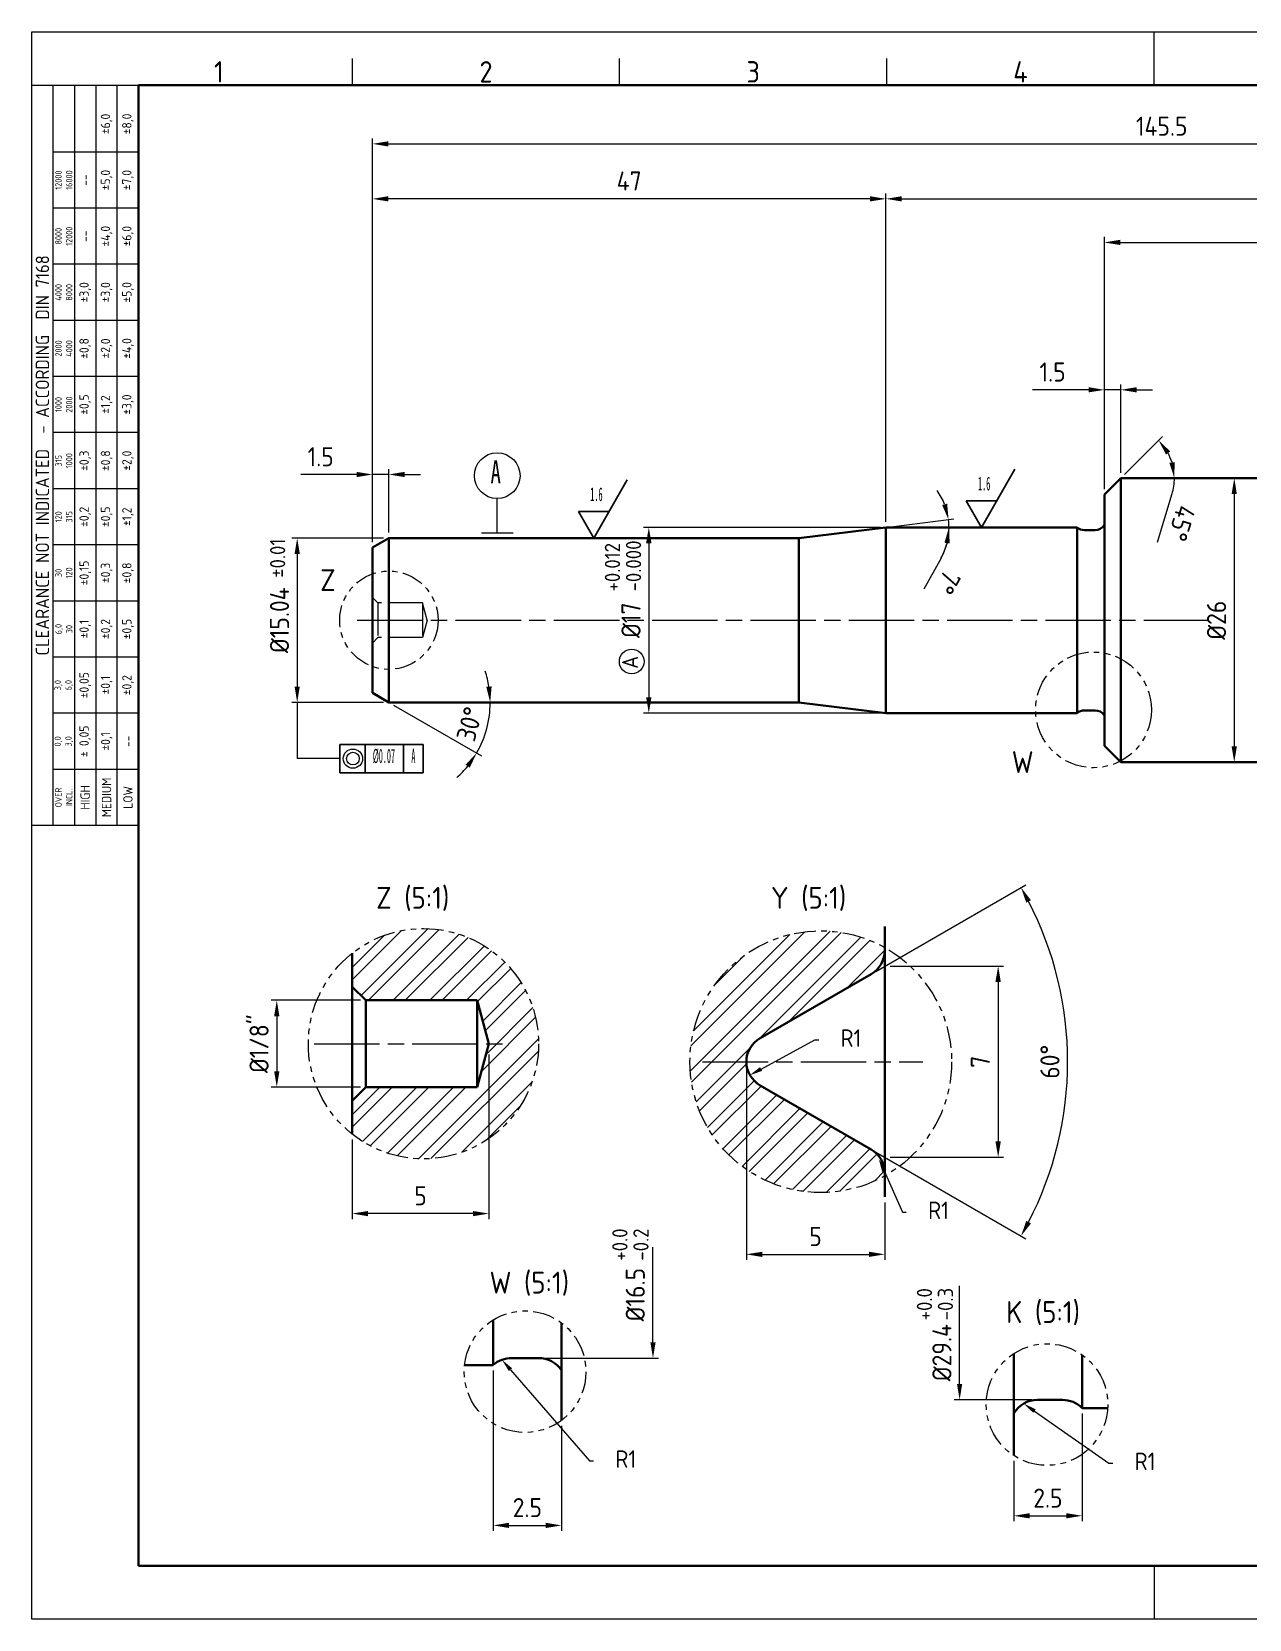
# Model space of a CAD drawing. Extents: x 0 to 205, y 0 to 145.
# Drawn here: x 0 to 111.5, y 0 to 145.3 of the extents above; entities that cross this region are included whole.
import ezdxf
from ezdxf import colors
from ezdxf.entities.mleader import LeaderData, LeaderLine
from ezdxf.enums import TextEntityAlignment as Align
from ezdxf.math import Vec2, Vec3

# ---------------------------------------------------------------- set-up
doc = ezdxf.new("R2010")
doc.units = 0
doc.header["$LTSCALE"] = 0.5
for name, pattern in [('ACISOTGB', [9, 4, -1, 1, -1, 1, -1]), ('AM_ISO02W050', [7.5, 6, -1.5]), ('AM_ISO08W050', [18, 12, -1.5, 3, -1.5])]:
    doc.linetypes.add(name, pattern=pattern)
doc.layers.get('0').update_dxf_attribs({"linetype": 'CONTINUOUS'})
doc.layers.get('Defpoints').update_dxf_attribs({"linetype": 'CONTINUOUS'})
for name, color, linetype, lineweight in [('AM_0', 7, 'CONTINUOUS', 50), ('AM_3', 6, 'AM_ISO02W050', 25), ('AM_5', 3, 'CONTINUOUS', 25), ('AM_7', 4, 'AM_ISO08W050', 25), ('AM_8', 1, 'CONTINUOUS', 25), ('AM_BOR', 7, 'CONTINUOUS', 50)]:
    doc.layers.add(name, color=color, linetype=linetype, lineweight=lineweight)
doc.styles.add('ACISOTS', font='isocp.shx', dxfattribs={"height": 1})
doc.styles.get("Standard").update_dxf_attribs({"font": 'ISOCP.SHX'})
doc.styles.add('UserTxtStyle1', font='', dxfattribs={"width": 0.4})
doc.styles.add('UserTxtStyle3', font='', dxfattribs={"width": 0.4})
doc.styles.add('标准', font='', dxfattribs={"width": 0.667})
doc.styles.get('UserTxtStyle1').set_extended_font_data('FangSong_GB2312')
doc.styles.get('UserTxtStyle3').set_extended_font_data('FangSong_GB2312')
doc.styles.get('标准').set_extended_font_data('FangSong_GB2312')
doc.dimstyles.new('AM_ISO', dxfattribs={"dimtxt": 3.5, "dimasz": 2.5, "dimexe": 1, "dimexo": 1, "dimgap": 1.5, "dimtad": 1, "dimdsep": 46, "dimtxsty": 'Standard', "dimcen": 0, "dimclrd": 256, "dimclre": 256, "dimclrt": 2, "dimadec": 0, "dimazin": 2, "dimtp": 0.1, "dimtm": 0.1, "dimtfac": 0.71, "dimtdec": 3, "dimtmove": 0, "dimatfit": 3, "dimfxl": 1, "dimlwd": -1, "dimlwe": -1, "dimarcsym": 0})

# ---------------------------------------------------------------- blocks, each defined once
blk = doc.blocks.new('A3 ZTL')
for p, q in [((19.57, 280.82), (19.57, 9.78)), ((401.17, 280.82), (19.57, 280.82)), ((19.57, 9.78), (401.17, 9.78))]:
    blk.add_line(p, q)
at = {"layer": 'AM_BOR', "color": 135, "lineweight": 25}
for p, q in [((0, 0), (0, 290.61)), ((0, 290.61), (410.96, 290.61)), ((205.48, 280.82), (205.48, 290.61)), ((58.71, 280.82), (58.71, 285.71)), ((107.63, 280.82), (107.63, 285.71)), ((156.56, 280.82), (156.56, 285.71)), ((3.91, 145.3), (3.91, 280.82)), ((7.83, 280.82), (7.83, 145.3)), ((11.74, 280.82), (11.74, 145.3)), ((15.66, 145.3), (15.66, 280.82)), ((19.57, 268.59), (3.91, 268.59)), ((19.57, 258.32), (3.91, 258.32)), ((19.57, 248.04), (3.91, 248.04)), ((19.57, 237.77), (3.91, 237.77)), ((19.57, 227.5), (3.91, 227.5)), ((19.57, 217.22), (3.91, 217.22)), ((19.57, 206.95), (3.91, 206.95)), ((19.57, 196.67), (3.91, 196.67)), ((19.57, 186.4), (3.91, 186.4)), ((19.57, 176.13), (3.91, 176.13)), ((19.57, 165.85), (3.91, 165.85)), ((19.57, 155.58), (3.91, 155.58)), ((205.48, 9.78), (205.48, 0)), ((410.96, 0), (0, 0))]:
    blk.add_line(p, q, dxfattribs=at)
blk.add_lwpolyline([(19.57, 145.3), (0, 145.3), (0, 280.82), (19.57, 280.82)], close=True, dxfattribs=at)
at = {"layer": 'AM_BOR', "color": 135, "lineweight": 25, "style": 'ACISOTS'}
for s, p in [('1', (34.25, 283.27)), ('2', (83.17, 283.27)), ('3', (132.09, 283.27)), ('4', (181.02, 283.27))]:
    blk.add_text(s, height=3.91, dxfattribs=at).set_placement(p, align=Align.MIDDLE)
at = {"layer": 'AM_BOR', "color": 135, "lineweight": 25, "attachment_point": 5, "rotation": 90}
for s, insert, char_height, width in [('±6,0', (13.7, 273.73), 1.712, 10.274), ('±8,0', (17.61, 273.73), 1.712, 10.274), ('12000\\P16000', (5.87, 263.45), 1.174, 10.274), ('±5,0', (13.7, 263.45), 1.712, 10.274), ('±7,0', (17.61, 263.45), 1.712, 10.274), ('--', (9.78, 263.45), 1.712, 10.274), ('8000\\P12000', (5.87, 253.18), 1.174, 10.274), ('--', (9.78, 253.18), 1.712, 10.274), ('±4,0', (13.7, 253.18), 1.712, 10.274), ('±6,0', (17.61, 253.18), 1.712, 10.274), ('{\\Fisocp.shx|c0;CLEARANCE NOT INDICATED  - ACCORDING  DIN 7168}', (1.96, 213.06), 2.4462, 135.5186), ('4000\\P8000', (5.87, 242.91), 1.174, 10.274), ('±3,0', (9.78, 242.91), 1.712, 10.274), ('±3,0', (13.7, 242.91), 1.712, 10.274), ('±5,0', (17.61, 242.91), 1.712, 10.274), ('2000\\P4000', (5.87, 232.63), 1.174, 10.274), ('±0,8', (9.78, 232.63), 1.712, 10.274), ('±2,0', (13.7, 232.63), 1.712, 10.274), ('±4,0', (17.61, 232.63), 1.712, 10.274), ('±0,5', (9.78, 222.36), 1.712, 10.274), ('±1,2', (13.7, 222.36), 1.712, 10.274), ('±3,0', (17.61, 222.36), 1.712, 10.274), ('1000\\P2000', (5.87, 222.36), 1.174, 10.274), ('315\\P1000', (5.87, 212.08), 1.174, 10.274), ('±0,3', (9.78, 212.08), 1.712, 10.274), ('±0,8', (13.7, 212.08), 1.712, 10.274), ('±2,0', (17.61, 212.08), 1.712, 10.274), ('±0,2', (9.78, 201.81), 1.712, 10.274), ('±0,5', (13.7, 201.81), 1.712, 10.274), ('120\\P315', (5.87, 201.81), 1.174, 10.274), ('±1,2', (17.61, 201.81), 1.712, 10.274), ('30\\P120', (5.87, 191.54), 1.174, 10.274), ('±0,15', (9.78, 191.54), 1.712, 10.274), ('±0,3', (13.7, 191.54), 1.712, 10.274), ('±0,8', (17.61, 191.54), 1.712, 10.274), ('6,0\\P30', (5.87, 181.26), 1.174, 10.274), ('±0,1', (9.78, 181.26), 1.712, 10.274), ('±0,2', (13.7, 181.26), 1.712, 10.274), ('±0,5', (17.61, 181.26), 1.712, 10.274), ('3,0\\P6,0', (5.87, 170.99), 1.174, 10.274), ('±0,05', (9.78, 170.99), 1.712, 10.274), ('±0,1', (13.7, 170.99), 1.712, 10.274), ('±0,2', (17.61, 170.99), 1.712, 10.274), ('± 0,05', (9.78, 160.71), 1.712, 10.274), ('0,0\\P3,0', (5.87, 160.71), 1.174, 10.274), ('\\pt4.69206;±0,1', (13.7, 160.71), 1.7123, 10.274), ('--', (17.61, 160.71), 1.712, 10.274), ('{\\Fisocp.shx|c0;OVER\\PINCL.}', (5.87, 150.44), 1.1742, 10.274), ('HIGH', (9.78, 150.44), 1.712, 10.274), ('MEDIUM', (13.7, 150.44), 1.712, 10.274), ('LOW', (17.61, 150.44), 1.712, 10.274)]:
    blk.add_mtext(s, dxfattribs=dict(at, insert=insert, char_height=char_height, width=width))
blk = doc.blocks.new('*D30')
at = {"layer": 'AM_5'}
for p, q in [((29.74, 104.78), (24.62, 104.78)), ((31.19, 98.59), (31.19, 105.28)), ((32.69, 104.78), (31.19, 104.78)), ((32.69, 99.46), (32.69, 105.28)), ((34.14, 104.78), (35.59, 104.78))]:
    blk.add_line(p, q, dxfattribs=at)
at = {"layer": 'AM_5', "lineweight": 25}
for points in [[(29.74, 105.02), (29.74, 104.54), (31.19, 104.78)], [(34.14, 105.02), (34.14, 104.54), (32.69, 104.78)]]:
    blk.add_solid(points, dxfattribs=at)
at = {"layer": 'Defpoints', "color": 0, "lineweight": 25}
for p in [(31.19, 104.78), (32.69, 98.96), (31.19, 98.09)]:
    blk.add_point(p, dxfattribs=at)
at = {"layer": 'AM_5', "lineweight": 25, "insert": (26.45, 106.4), "char_height": 1.75, "attachment_point": 5}
blk.add_mtext('1.5', dxfattribs=at)
blk = doc.blocks.new('*D31')
at = {"layer": 'AM_5'}
for p, q in [((31.19, 98.59), (31.19, 130.51)), ((76.74, 130.01), (32.64, 130.01)), ((78.19, 100.44), (78.19, 130.51))]:
    blk.add_line(p, q, dxfattribs=at)
at = {"layer": 'AM_5', "lineweight": 25}
for points in [[(32.64, 130.25), (32.64, 129.77), (31.19, 130.01)], [(76.74, 130.25), (76.74, 129.77), (78.19, 130.01)]]:
    blk.add_solid(points, dxfattribs=at)
at = {"layer": 'Defpoints', "color": 0, "lineweight": 25}
for p in [(31.19, 130.01), (78.19, 99.94), (31.19, 98.09)]:
    blk.add_point(p, dxfattribs=at)
at = {"layer": 'AM_5', "lineweight": 25, "insert": (54.69, 131.64), "char_height": 1.75, "attachment_point": 5}
blk.add_mtext('47', dxfattribs=at)
blk = doc.blocks.new('*D32')
at = {"layer": 'AM_5'}
for p, q in [((96.74, 112.53), (91.62, 112.53)), ((98.19, 103.44), (98.19, 113.03)), ((99.69, 112.53), (98.19, 112.53)), ((99.69, 104.94), (99.69, 113.03)), ((101.14, 112.53), (102.59, 112.53))]:
    blk.add_line(p, q, dxfattribs=at)
at = {"layer": 'AM_5', "lineweight": 25}
for points in [[(96.74, 112.77), (96.74, 112.29), (98.19, 112.53)], [(101.14, 112.77), (101.14, 112.29), (99.69, 112.53)]]:
    blk.add_solid(points, dxfattribs=at)
at = {"layer": 'Defpoints', "color": 0, "lineweight": 25}
for p in [(98.19, 112.53), (99.69, 104.44), (98.19, 102.94)]:
    blk.add_point(p, dxfattribs=at)
at = {"layer": 'AM_5', "lineweight": 25, "insert": (93.45, 114.16), "char_height": 1.75, "attachment_point": 5}
blk.add_mtext('1.5', dxfattribs=at)
blk = doc.blocks.new('*D33')
at = {"layer": 'AM_5'}
for p, q in [((98.19, 103.44), (98.19, 126.52)), ((175.69, 105.07), (175.69, 126.52)), ((99.64, 126.02), (174.24, 126.02))]:
    blk.add_line(p, q, dxfattribs=at)
at = {"layer": 'AM_5', "lineweight": 25}
for points in [[(99.64, 126.26), (99.64, 125.78), (98.19, 126.02)], [(174.24, 126.26), (174.24, 125.78), (175.69, 126.02)]]:
    blk.add_solid(points, dxfattribs=at)
at = {"layer": 'Defpoints', "color": 0, "lineweight": 25}
for p in [(175.69, 126.02), (175.69, 104.57), (98.19, 102.94)]:
    blk.add_point(p, dxfattribs=at)
at = {"layer": 'AM_5', "lineweight": 25, "insert": (136.94, 127.64), "char_height": 1.75, "attachment_point": 5}
blk.add_mtext('76', dxfattribs=at)
blk = doc.blocks.new('*D34')
at = {"layer": 'AM_5'}
for p, q in [((78.19, 100.44), (78.19, 130.51)), ((79.64, 130.01), (174.24, 130.01)), ((175.69, 105.07), (175.69, 130.51))]:
    blk.add_line(p, q, dxfattribs=at)
at = {"layer": 'AM_5', "lineweight": 25}
for points in [[(79.64, 130.25), (79.64, 129.77), (78.19, 130.01)], [(174.24, 130.25), (174.24, 129.77), (175.69, 130.01)]]:
    blk.add_solid(points, dxfattribs=at)
at = {"layer": 'Defpoints', "color": 0, "lineweight": 25}
for p in [(175.69, 130.01), (175.69, 104.57), (78.19, 99.94)]:
    blk.add_point(p, dxfattribs=at)
at = {"layer": 'AM_5', "lineweight": 25, "insert": (126.94, 131.64), "char_height": 1.75, "attachment_point": 5}
blk.add_mtext('98.5', dxfattribs=at)
blk = doc.blocks.new('*D35')
at = {"layer": 'AM_5'}
for p, q in [((31.19, 98.59), (31.19, 135.54)), ((175.69, 105.07), (175.69, 135.54)), ((32.64, 135.04), (174.24, 135.04))]:
    blk.add_line(p, q, dxfattribs=at)
at = {"layer": 'AM_5', "lineweight": 25}
for points in [[(32.64, 135.28), (32.64, 134.8), (31.19, 135.04)], [(174.24, 135.28), (174.24, 134.8), (175.69, 135.04)]]:
    blk.add_solid(points, dxfattribs=at)
at = {"layer": 'Defpoints', "color": 0, "lineweight": 25}
for p in [(175.69, 135.04), (175.69, 104.57), (31.19, 98.09)]:
    blk.add_point(p, dxfattribs=at)
at = {"layer": 'AM_5', "lineweight": 25, "insert": (103.44, 136.66), "char_height": 1.75, "attachment_point": 5}
blk.add_mtext('145.5', dxfattribs=at)
blk = doc.blocks.new('*D44')
at = {"layer": 'AM_5'}
for p, q in [((109.69, 104.44), (109.58, 104.44)), ((110.08, 102.99), (110.08, 79.89)), ((109.69, 78.44), (109.58, 78.44))]:
    blk.add_line(p, q, dxfattribs=at)
at = {"layer": 'AM_5', "lineweight": 25}
for points in [[(109.84, 102.99), (110.32, 102.99), (110.08, 104.44)], [(109.84, 79.89), (110.32, 79.89), (110.08, 78.44)]]:
    blk.add_solid(points, dxfattribs=at)
at = {"layer": 'Defpoints', "color": 0, "lineweight": 25}
for p in [(110.19, 104.44), (110.08, 78.44), (110.19, 78.44)]:
    blk.add_point(p, dxfattribs=at)
at = {"layer": 'AM_5', "lineweight": 25, "insert": (108.46, 91.44), "char_height": 1.75, "attachment_point": 5, "rotation": 90}
blk.add_mtext('%%c26', dxfattribs=at)
blk = doc.blocks.new('*D45')
at = {"layer": 'AM_5'}
for p, q in [((77.69, 99.94), (55.99, 99.94)), ((56.49, 98.49), (56.49, 84.39)), ((77.69, 82.94), (55.99, 82.94))]:
    blk.add_line(p, q, dxfattribs=at)
at = {"layer": 'AM_5', "lineweight": 25}
for points in [[(56.24, 98.49), (56.73, 98.49), (56.49, 99.94)], [(56.24, 84.39), (56.73, 84.39), (56.49, 82.94)]]:
    blk.add_solid(points, dxfattribs=at)
at = {"layer": 'Defpoints', "color": 0, "lineweight": 25}
for p in [(78.19, 99.94), (56.49, 82.94), (78.19, 82.94)]:
    blk.add_point(p, dxfattribs=at)
at = {"layer": 'AM_5', "lineweight": 25, "insert": (54.86, 91.44), "char_height": 1.75, "attachment_point": 5, "rotation": 90}
blk.add_mtext('%%c17', dxfattribs=at)
blk = doc.blocks.new('*D46')
at = {"layer": 'AM_5'}
for p, q in [((32.19, 98.96), (23.8, 98.96)), ((24.3, 97.51), (24.3, 85.37)), ((32.19, 83.92), (23.8, 83.92))]:
    blk.add_line(p, q, dxfattribs=at)
at = {"layer": 'AM_5', "lineweight": 25}
for points in [[(24.06, 97.51), (24.54, 97.51), (24.3, 98.96)], [(24.06, 85.37), (24.54, 85.37), (24.3, 83.92)]]:
    blk.add_solid(points, dxfattribs=at)
at = {"layer": 'Defpoints', "color": 0, "lineweight": 25}
for p in [(32.69, 98.96), (24.3, 83.92), (32.69, 83.92)]:
    blk.add_point(p, dxfattribs=at)
at = {"layer": 'AM_5', "lineweight": 25, "insert": (22.68, 91.44), "char_height": 1.75, "attachment_point": 5, "rotation": 90}
blk.add_mtext('%%c15.04', dxfattribs=at)
blk = doc.blocks.new('*D47')
at = {"layer": 'AM_5'}
blk.add_line((33.12, 83.67), (41.16, 79.03), dxfattribs=at)
for start, end in [(8.9609, 17.9219), (330, 360), (312.0781, 321.0391)]:
    blk.add_arc((32.69, 83.92), 9.28, start, end, dxfattribs=at)
at = {"layer": 'AM_5', "lineweight": 25}
for points in [[(42.1, 85.38), (41.61, 85.35), (41.97, 83.92)], [(39.71, 78.22), (40.1, 77.95), (40.73, 79.28)]]:
    blk.add_solid(points, dxfattribs=at)
at = {"layer": 'Defpoints', "color": 0, "lineweight": 25}
for p in [(31.19, 84.79), (32.69, 83.92), (32.69, 83.92), (70.21, 83.92), (41.41, 80.75)]:
    blk.add_point(p, dxfattribs=at)
at = {"layer": 'AM_5', "lineweight": 25, "insert": (40.08, 81.94), "char_height": 1.75, "attachment_point": 5, "rotation": 75}
blk.add_mtext('30°', dxfattribs=at)
blk = doc.blocks.new('*D48')
at = {"layer": 'AM_5'}
for p, q in [((78.68, 100), (84.42, 100.71)), ((83.24, 97.13), (81.66, 94.29))]:
    blk.add_line(p, q, dxfattribs=at)
for start, end in [(21.4086, 35.8172), (360, 7), (330.9484, 360), (331.1828, 345.5914)]:
    blk.add_arc((78.19, 99.94), 5.78, start, end, dxfattribs=at)
at = {"layer": 'AM_5', "lineweight": 25}
for points in [[(83.8, 102.11), (83.34, 101.99), (83.93, 100.64)], [(83.55, 98.53), (84.03, 98.47), (83.97, 99.94)]]:
    blk.add_solid(points, dxfattribs=at)
at = {"layer": 'Defpoints', "color": 0, "lineweight": 25}
for p in [(83.95, 100.41), (70.21, 98.96), (78.19, 99.94), (78.19, 99.94), (95.69, 99.94)]:
    blk.add_point(p, dxfattribs=at)
at = {"layer": 'AM_5', "lineweight": 25, "insert": (83.87, 94.92), "char_height": 1.75, "attachment_point": 5, "rotation": 240.9484}
blk.add_mtext('7°', dxfattribs=at)
blk = doc.blocks.new('*D49')
at = {"layer": 'AM_5'}
for p, q in [((100.04, 104.79), (103.51, 108.27)), ((104.38, 103.01), (103.03, 98.56))]:
    blk.add_line(p, q, dxfattribs=at)
for start, end in [(16.9832, 28.0168), (343.0168, 0)]:
    blk.add_arc((99.69, 104.44), 4.91, start, end, dxfattribs=at)
at = {"layer": 'AM_5', "lineweight": 25}
for points in [[(103.83, 106.6), (104.22, 106.89), (103.16, 107.91)], [(104.62, 105.91), (104.14, 105.84), (104.6, 104.44)]]:
    blk.add_solid(points, dxfattribs=at)
at = {"layer": 'Defpoints', "color": 0, "lineweight": 25}
for p in [(103.94, 106.9), (99.69, 104.44), (99.69, 104.44), (120.69, 104.44), (98.19, 102.94)]:
    blk.add_point(p, dxfattribs=at)
at = {"layer": 'AM_5', "lineweight": 25, "insert": (105.26, 100.31), "char_height": 1.75, "attachment_point": 5, "rotation": 253.0168}
blk.add_mtext('45°', dxfattribs=at)
blk = doc.blocks.new('*D54')
at = {"layer": 'AM_5'}
for p, q in [((30.09, 56.65), (21.93, 56.65)), ((22.43, 55.2), (22.43, 50.16)), ((30.09, 48.71), (21.93, 48.71))]:
    blk.add_line(p, q, dxfattribs=at)
at = {"layer": 'AM_5', "lineweight": 25}
for points in [[(22.19, 55.2), (22.67, 55.2), (22.43, 56.65)], [(22.19, 50.16), (22.67, 50.16), (22.43, 48.71)]]:
    blk.add_solid(points, dxfattribs=at)
at = {"layer": 'Defpoints', "color": 0, "lineweight": 25}
for p in [(30.59, 56.65), (22.43, 48.71), (30.59, 48.71)]:
    blk.add_point(p, dxfattribs=at)
at = {"layer": 'AM_5', "lineweight": 25, "insert": (20.81, 52.68), "char_height": 1.75, "attachment_point": 5, "rotation": 90}
blk.add_mtext('%%C1/8"', dxfattribs=at)
blk = doc.blocks.new('*D55')
at = {"layer": 'AM_5'}
for p, q in [((41.84, 51.68), (41.84, 36.63)), ((29.34, 43.9), (29.34, 36.63)), ((40.39, 37.13), (30.79, 37.13))]:
    blk.add_line(p, q, dxfattribs=at)
at = {"layer": 'AM_5', "lineweight": 25}
for points in [[(30.79, 37.37), (30.79, 36.89), (29.34, 37.13)], [(40.39, 37.37), (40.39, 36.89), (41.84, 37.13)]]:
    blk.add_solid(points, dxfattribs=at)
at = {"layer": 'Defpoints', "color": 0, "lineweight": 25}
for p in [(41.84, 52.18), (29.34, 44.4), (29.34, 37.13)]:
    blk.add_point(p, dxfattribs=at)
at = {"layer": 'AM_5', "lineweight": 25, "insert": (35.59, 38.76), "char_height": 1.75, "attachment_point": 5}
blk.add_mtext('5', dxfattribs=at)
blk = doc.blocks.new('*D56')
at = {"layer": 'AM_5'}
for p, q in [((77.26, 59.3), (90.99, 67.23)), ((77.26, 42.75), (90.99, 34.82))]:
    blk.add_line(p, q, dxfattribs=at)
blk.add_arc((62.92, 51.03), 31.91, 332.6038, 27.3962, dxfattribs=at)
at = {"layer": 'AM_5', "lineweight": 25}
for points in [[(91.04, 65.59), (91.47, 65.82), (90.56, 66.98)], [(91.47, 36.23), (91.04, 36.46), (90.56, 35.07)]]:
    blk.add_solid(points, dxfattribs=at)
at = {"layer": 'Defpoints', "color": 0, "lineweight": 25}
for p in [(76.83, 59.05), (94.35, 56.57), (66.67, 53.19), (66.67, 48.86), (76.83, 43)]:
    blk.add_point(p, dxfattribs=at)
at = {"layer": 'AM_5', "lineweight": 25, "insert": (93.21, 51.03), "char_height": 1.75, "attachment_point": 5, "rotation": 90}
blk.add_mtext('60°', dxfattribs=at)
blk = doc.blocks.new('*D57')
at = {"layer": 'AM_5'}
for p, q in [((78.58, 59.78), (88.97, 59.78)), ((88.47, 58.33), (88.47, 43.73)), ((78.58, 42.28), (88.97, 42.28))]:
    blk.add_line(p, q, dxfattribs=at)
at = {"layer": 'AM_5', "lineweight": 25}
for points in [[(88.22, 58.33), (88.71, 58.33), (88.47, 59.78)], [(88.22, 43.73), (88.71, 43.73), (88.47, 42.28)]]:
    blk.add_solid(points, dxfattribs=at)
at = {"layer": 'Defpoints', "color": 0, "lineweight": 25}
for p in [(78.08, 59.78), (78.08, 42.28), (88.47, 42.28)]:
    blk.add_point(p, dxfattribs=at)
at = {"layer": 'AM_5', "lineweight": 25, "insert": (86.84, 51.03), "char_height": 1.75, "attachment_point": 5, "rotation": 90}
blk.add_mtext('7', dxfattribs=at)
blk = doc.blocks.new('*D58')
at = {"layer": 'AM_5'}
for p, q in [((65.42, 50.53), (65.42, 32.9)), ((78.08, 38.15), (78.08, 32.9)), ((66.87, 33.4), (76.63, 33.4))]:
    blk.add_line(p, q, dxfattribs=at)
at = {"layer": 'AM_5', "lineweight": 25}
for points in [[(66.87, 33.64), (66.87, 33.16), (65.42, 33.4)], [(76.63, 33.64), (76.63, 33.16), (78.08, 33.4)]]:
    blk.add_solid(points, dxfattribs=at)
at = {"layer": 'Defpoints', "color": 0, "lineweight": 25}
for p in [(65.42, 51.03), (78.08, 38.65), (78.08, 33.4)]:
    blk.add_point(p, dxfattribs=at)
at = {"layer": 'AM_5', "lineweight": 25, "insert": (71.75, 35.03), "char_height": 1.75, "attachment_point": 5}
blk.add_mtext('5', dxfattribs=at)
blk = doc.blocks.new('*D59')
at = {"layer": 'AM_5'}
for p, q in [((42.25, 22.77), (42.25, 8.09)), ((48.5, 17.7), (48.5, 8.09)), ((43.7, 8.59), (47.05, 8.59))]:
    blk.add_line(p, q, dxfattribs=at)
at = {"layer": 'AM_5', "lineweight": 25}
for points in [[(43.7, 8.83), (43.7, 8.35), (42.25, 8.59)], [(47.05, 8.83), (47.05, 8.35), (48.5, 8.59)]]:
    blk.add_solid(points, dxfattribs=at)
at = {"layer": 'Defpoints', "color": 0, "lineweight": 25}
for p in [(42.25, 23.27), (48.5, 18.2), (48.5, 8.59)]:
    blk.add_point(p, dxfattribs=at)
at = {"layer": 'AM_5', "lineweight": 25, "insert": (45.37, 10.22), "char_height": 1.75, "attachment_point": 5}
blk.add_mtext('2.5', dxfattribs=at)
blk = doc.blocks.new('*D60')
at = {"layer": 'AM_5'}
for p, q in [((96.15, 18.83), (96.15, 8.97)), ((89.9, 14.49), (89.9, 8.97)), ((91.35, 9.47), (94.7, 9.47))]:
    blk.add_line(p, q, dxfattribs=at)
at = {"layer": 'AM_5', "lineweight": 25}
for points in [[(91.35, 9.71), (91.35, 9.23), (89.9, 9.47)], [(94.7, 9.71), (94.7, 9.23), (96.15, 9.47)]]:
    blk.add_solid(points, dxfattribs=at)
at = {"layer": 'Defpoints', "color": 0, "lineweight": 25}
for p in [(96.15, 19.33), (89.9, 14.99), (96.15, 9.47)]:
    blk.add_point(p, dxfattribs=at)
at = {"layer": 'AM_5', "lineweight": 25, "insert": (93.02, 11.09), "char_height": 1.75, "attachment_point": 5}
blk.add_mtext('2.5', dxfattribs=at)

msp = doc.modelspace()

# ---------------------------------------------------------------- hatches: boundary and pattern name
at = {"layer": 'AM_3'}
h = msp.add_hatch(dxfattribs=at)
h.set_pattern_fill('ANSI31', color=256, scale=15, style=0)
h.paths.add_polyline_path([(78.28, 102.97), (76.72, 102.97), (76.72, 95.97), (83.47, 95.97), (83.47, 99.97, -0.267949)])
h.paths.add_polyline_path([(83.47, 63.97), (76.72, 63.97), (76.72, 56.97), (78.28, 56.97, -0.267949), (83.47, 59.97)])
h = msp.add_hatch(dxfattribs=at)
h.set_pattern_fill('ANSI31', color=256, scale=15, style=0)
h.paths.add_polyline_path([(86.47, 95.97), (90.22, 99.72), (90.22, 102.97), (88.67, 102.97, -0.267949), (83.47, 99.97), (83.47, 95.97)])
h.paths.add_polyline_path([(90.22, 56.97), (90.22, 60.22), (86.47, 63.97), (83.47, 63.97), (83.47, 59.97, -0.267949), (88.67, 56.97)])
at = {"layer": 'AM_8'}
h = msp.add_hatch(dxfattribs=at)
h.set_pattern_fill('ANSI32', color=256, scale=0.25, style=0)
h.paths.add_polyline_path([(29.34, 60.97), (29.34, 57.9), (30.59, 56.65), (40.78, 56.65), (41.84, 52.68), (40.78, 48.71), (30.59, 48.71), (29.34, 47.46), (29.34, 44.4, 0.626103), (46.41, 52.68, 0.626103)])
h.paths.add_polyline_path([(78.08, 61.22), (78.08, 61.48, 0.572814), (60.25, 51.03, 0.572814), (78.08, 40.57), (78.08, 40.83, 0.267949), (76.83, 43), (66.67, 48.86, -0.57735), (66.67, 53.19), (76.83, 59.05, 0.267949)])

# ---------------------------------------------------------------- linework, layer by layer
at = {"layer": 'AM_0'}
for p, q in [((98.19, 102.94), (99.69, 104.44)), ((99.69, 104.44), (120.69, 104.44)), ((99.69, 104.44), (99.69, 78.44)), ((98.19, 79.94), (98.19, 102.94)), ((32.69, 98.96), (31.19, 98.09)), ((32.69, 98.96), (70.21, 98.96)), ((32.69, 98.96), (32.69, 83.92)), ((78.19, 99.94), (70.21, 98.96)), ((70.21, 98.96), (70.21, 83.92)), ((95.69, 99.94), (78.19, 99.94)), ((78.19, 99.94), (78.19, 82.94)), ((95.69, 99.94), (95.69, 82.94)), ((96.37, 99.69), (97.34, 99.69)), ((31.19, 84.79), (31.19, 98.09)), ((32.69, 83.92), (31.19, 84.79)), ((32.69, 83.92), (70.21, 83.92)), ((78.19, 82.94), (70.21, 83.92)), ((95.69, 82.94), (78.19, 82.94)), ((96.37, 83.19), (97.34, 83.19)), ((98.19, 79.94), (99.69, 78.44)), ((99.69, 78.44), (120.69, 78.44)), ((78.08, 63.4), (78.08, 51.03)), ((29.34, 44.4), (29.34, 60.97)), ((76.83, 59.05), (66.67, 53.19)), ((30.59, 56.65), (29.34, 57.9)), ((40.78, 56.65), (30.59, 56.65)), ((30.59, 56.65), (30.59, 48.71)), ((41.84, 52.68), (40.78, 56.65)), ((40.78, 56.65), (40.78, 48.71)), ((41.84, 52.68), (40.78, 48.71)), ((78.08, 38.65), (78.08, 51.03)), ((30.59, 48.71), (29.34, 47.46)), ((40.78, 48.71), (30.59, 48.71)), ((66.67, 48.86), (76.83, 43)), ((42.25, 27.41), (42.25, 23.27)), ((48.5, 18.2), (48.5, 27.11)), ((42.25, 23.27), (39.62, 23.27)), ((43.94, 23.9), (46.37, 23.9)), ((89.9, 18.83), (89.9, 24.32)), ((96.15, 24.21), (96.15, 19.33)), ((92.06, 20.08), (94.36, 20.08)), ((98.5, 19.33), (96.15, 19.33)), ((89.9, 14.99), (89.9, 18.83))]:
    msp.add_line(p, q, dxfattribs=at)
for centre, radius, start, end in [((96.35, 100.69), 1, 228.5781, 270.9638), ((97.35, 100.69), 1, 269.0362, 326.6427), ((96.35, 82.19), 1, 89.0362, 131.4219), ((97.35, 82.19), 1, 33.3573, 90.9638), ((75.58, 61.22), 2.5, 300, 0), ((67.92, 51.03), 2.5, 120, 240), ((75.58, 40.83), 2.5, 0, 60), ((43.9, 21.4), 2.5, 89.0362, 131.4219), ((46.41, 21.4), 2.5, 33.3573, 90.9638), ((92.06, 17.58), 2.5, 90, 150), ((94.36, 17.58), 2.5, 44.427, 90)]:
    msp.add_arc(centre, radius, start, end, dxfattribs=at)
at = {"layer": 'AM_3'}
for p, q in [((31.69, 93.03), (31.19, 93.53)), ((35.76, 93.03), (31.69, 93.03)), ((31.69, 93.03), (31.69, 89.85)), ((36.19, 91.44), (35.76, 93.03)), ((35.76, 93.03), (35.76, 89.85)), ((36.19, 91.44), (35.76, 89.85)), ((31.69, 89.85), (31.19, 89.35)), ((35.76, 89.85), (31.69, 89.85))]:
    msp.add_line(p, q, dxfattribs=at)
at = {"layer": 'AM_5', "linetype": 'Continuous', "lineweight": 35}
for p, q in [((86.94, 99.94), (90.01, 105.26)), ((51.45, 98.96), (54.52, 104.28)), ((86.94, 99.94), (85.54, 102.36)), ((85.54, 102.36), (88.34, 102.36)), ((51.45, 98.96), (50.05, 101.38)), ((50.05, 101.38), (52.84, 101.38))]:
    msp.add_line(p, q, dxfattribs=at)
at = {"layer": 'AM_5', "linetype": 'Continuous'}
msp.add_line((42.61, 99.45), (42.61, 102.58), dxfattribs=at)
at = {"layer": 'AM_5', "lineweight": 25}
for p, q in [((41.16, 99.45), (44.07, 99.45)), ((24.3, 83.92), (24.3, 78.77)), ((28.19, 78.77), (24.3, 78.77))]:
    msp.add_line(p, q, dxfattribs=at)
at = {"layer": 'AM_5', "color": 0, "linetype": 'Continuous', "lineweight": 35}
for p, q in [((28.19, 80.07), (30.79, 80.07)), ((28.19, 77.47), (28.19, 80.07)), ((30.53, 77.47), (30.53, 80.07)), ((30.79, 80.07), (35.82, 80.07)), ((34.03, 77.47), (34.03, 80.07)), ((35.82, 77.47), (35.82, 80.07)), ((28.19, 77.47), (30.79, 77.47)), ((30.79, 77.47), (35.82, 77.47))]:
    msp.add_line(p, q, dxfattribs=at)
at = {"layer": 'AM_5'}
for p, q in [((56.87, 25.35), (56.87, 34.07)), ((84.94, 21.53), (84.94, 30.52)), ((46.87, 23.9), (57.37, 23.9)), ((91.56, 20.08), (84.44, 20.08))]:
    msp.add_line(p, q, dxfattribs=at)
at = {"layer": 'AM_5', "linetype": 'Continuous'}
msp.add_circle((42.61, 104.67), 2.09, dxfattribs=at)
at = {"layer": 'AM_5', "linetype": 'ACISOTGB', "lineweight": 25}
for centre, radius in [((32.69, 91.44), 4.5), ((97.2, 83.23), 5.3)]:
    msp.add_circle(centre, radius, dxfattribs=at)
at = {"layer": 'AM_5', "lineweight": 25}
for centre, radius in [((54.92, 87.66), 1.13), ((29.4, 78.77), 0.883), ((29.4, 78.77), 0.58)]:
    msp.add_circle(centre, radius, dxfattribs=at)
at = {"layer": 'AM_5', "linetype": 'ACISOTGB'}
for centre, radius in [((35.86, 52.68), 10.54), ((72.23, 51.03), 11.98), ((45.16, 22.66), 5.57), ((92.94, 19.65), 5.57)]:
    msp.add_circle(centre, radius, dxfattribs=at)
at = {"layer": 'AM_5', "lineweight": 25}
for points in [[(56.63, 25.35), (57.11, 25.35), (56.87, 23.9)], [(84.7, 21.53), (85.18, 21.53), (84.94, 20.08)]]:
    msp.add_solid(points, dxfattribs=at)
at = {"layer": 'AM_7'}
for p, q in [((29.79, 91.44), (108.22, 91.44)), ((25.84, 52.68), (43.21, 52.68)), ((61.4, 51.03), (81.58, 51.03))]:
    msp.add_line(p, q, dxfattribs=at)

# ---------------------------------------------------------------- block references
at = {"layer": 'AM_0', "lineweight": 0, "xscale": 0.5, "yscale": 0.5, "zscale": 0.5}
msp.add_blockref('A3 ZTL', (0, 0), dxfattribs=at)

# ---------------------------------------------------------------- texts
at = {"layer": 'AM_5', "linetype": 'Continuous', "lineweight": 25, "attachment_point": 1}
for s, insert, char_height, style in [('\\fFangSong_GB2312|b0|i0|p34;A', (42, 106.06), 2.088, '标准'), ('\\fFangSong_GB2312|b0|i0|p34;1.6', (51.13, 103.6), 1.2584, 'UserTxtStyle3'), ('\\fFangSong_GB2312|b0|i0|p34;1.6', (86.62, 104.58), 1.2584, 'UserTxtStyle3')]:
    msp.add_mtext(s, dxfattribs=dict(at, insert=insert, char_height=char_height, style=style))
at = {"layer": 'AM_5', "color": 3, "char_height": 1.4, "attachment_point": 1, "rotation": 90}
for s, insert in [('%%P0.01', (21.81, 95.32)), ('+0.012', (52.46, 94.07)), ('-0.000', (54.39, 94.07)), ('+0.0', (53.14, 32.82)), ('-0.2', (55.07, 32.82)), ('+0.0', (81.02, 27.36)), ('-0.3', (82.94, 27.36))]:
    msp.add_mtext_dynamic_manual_height_columns(s, width=5.4883, gutter_width=10, heights=[0], dxfattribs=dict(at, insert=insert))
at = {"layer": 'AM_5', "color": 0, "linetype": 'Continuous', "lineweight": 25, "char_height": 1.3, "attachment_point": 1, "style": 'UserTxtStyle1'}
for s, insert in [('%%C0.07', (31.22, 79.67)), ('A', (34.75, 79.67))]:
    msp.add_mtext(s, dxfattribs=dict(at, insert=insert))
at = {"layer": 'AM_5', "lineweight": 25, "char_height": 1.75, "attachment_point": 5, "rotation": 90}
for s, insert in [('%%C16.5', (55.25, 29.71)), ('%%C29.4', (83.32, 24.4))]:
    msp.add_mtext(s, dxfattribs=dict(at, insert=insert))
at = {"layer": 'AM_8'}
for s, p in [('Z', (26.4, 94.11)), ('W', (89.71, 77.46)), ('Z (5:1)', (31.53, 65.03)), ('Y (5:1)', (67.67, 65.03)), ('W (5:1)', (41.91, 29.81)), ('K (5:1)', (89.2, 27.12))]:
    msp.add_text(s, height=2, dxfattribs=at).set_placement(p)
at = {"layer": 'AM_8', "color": 135}
msp.add_text('A', height=1.46, rotation=90, dxfattribs=at).set_placement((55.5, 86.99))

# ---------------------------------------------------------------- dimensions: what is measured, and where the dimension line sits
at = {"layer": 'AM_5', "lineweight": 25}
for base, p1, p2, text, picture, middle in [((175.69, 135.04), (31.19, 98.09), (175.69, 104.57), '145.5', '*D35', (103.44, 136.66)), ((31.19, 130.01), (78.19, 99.94), (31.19, 98.09), '47', '*D31', (54.69, 131.64)), ((175.69, 130.01), (78.19, 99.94), (175.69, 104.57), '98.5', '*D34', (126.94, 131.64)), ((175.69, 126.02), (98.19, 102.94), (175.69, 104.57), '76', '*D33', (136.94, 127.64)), ((98.19, 112.53), (99.69, 104.44), (98.19, 102.94), '1.5', '*D32', (93.45, 114.16)), ((31.19, 104.78), (32.69, 98.96), (31.19, 98.09), '1.5', '*D30', (26.45, 106.4)), ((48.5, 8.59), (42.25, 23.27), (48.5, 18.2), '2.5', '*D59', (45.37, 10.22)), ((96.15, 9.47), (89.9, 14.99), (96.15, 19.33), '2.5', '*D60', (93.02, 11.09))]:
    dim = msp.add_linear_dim(base=base, p1=p1, p2=p2, text=text, dimstyle='AM_ISO', override={"dimscale": 0.5, "dimasz": 2.9, "dimdec": 0, "dimlfac": 0.4, "dimclrt": 256, "dimadec": 2, "dimtp": 0, "dimtm": 0.3, "dimtdec": 0}, dxfattribs=at)
    dim.commit()
    dim.dimension.update_dxf_attribs({"geometry": picture, "text_midpoint": middle})
for base, line1, line2, picture, middle in [((103.94, 106.9), ((99.69, 104.44), (120.69, 104.44)), ((98.19, 102.94), (99.69, 104.44)), '*D49', (105.26, 100.31)), ((83.95, 100.41), ((95.69, 99.94), (78.19, 99.94)), ((78.19, 99.94), (70.21, 98.96)), '*D48', (83.87, 94.92)), ((41.4092, 80.746), ((32.6882, 83.9201), (70.2068, 83.9201)), ((32.6882, 83.9201), (31.1882, 84.7862)), '*D47', (40.0831, 81.9387)), ((94.3474, 56.5662), ((66.6726, 48.8601), (76.828, 42.9969)), ((76.828, 59.0535), (66.6726, 53.1902)), '*D56', (93.2072, 51.0252))]:
    dim = msp.add_angular_dim_2l(base=base, line1=line1, line2=line2, dimstyle='AM_ISO', override={"dimscale": 0.5, "dimasz": 2.9, "dimdec": 0, "dimlfac": 0.4, "dimclrt": 256, "dimadec": 2, "dimtp": 0, "dimtm": 0.3, "dimtdec": 0}, dxfattribs=at)
    dim.commit()
    dim.dimension.update_dxf_attribs({"geometry": picture, "text_midpoint": middle})
for base, p1, p2, text, picture, middle in [((110.08, 78.44), (110.19, 104.44), (110.19, 78.44), '%%c26', '*D44', (108.46, 91.44)), ((24.3, 83.92), (32.69, 98.96), (32.69, 83.92), '%%c15.04', '*D46', (22.68, 91.44)), ((56.49, 82.94), (78.19, 99.94), (78.19, 82.94), '%%c17', '*D45', (54.86, 91.44)), ((22.43, 48.71), (30.59, 56.65), (30.59, 48.71), '%%C1/8"', '*D54', (20.81, 52.68))]:
    dim = msp.add_linear_dim(base=base, p1=p1, p2=p2, angle=90, text=text, dimstyle='AM_ISO', override={"dimscale": 0.5, "dimasz": 2.9, "dimdec": 0, "dimlfac": 0.4, "dimclrt": 256, "dimadec": 2, "dimtp": 0, "dimtm": 0.3, "dimtdec": 0}, dxfattribs=at)
    dim.commit()
    dim.dimension.update_dxf_attribs({"geometry": picture, "text_midpoint": middle})
dim = msp.add_linear_dim(base=(88.47, 42.28), p1=(78.08, 59.78), p2=(78.08, 42.28), angle=90, dimstyle='AM_ISO', override={"dimscale": 0.5, "dimasz": 2.9, "dimdec": 0, "dimlfac": 0.4, "dimclrt": 256, "dimadec": 2, "dimtp": 0, "dimtm": 0.3, "dimtdec": 0}, dxfattribs=at)
dim.commit()
dim.dimension.update_dxf_attribs({"geometry": '*D57', "text_midpoint": (86.84, 51.03)})
for base, p1, p2, picture, middle in [((29.34, 37.13), (41.84, 52.18), (29.34, 44.4), '*D55', (35.59, 38.76)), ((78.08, 33.4), (65.42, 51.03), (78.08, 38.65), '*D58', (71.75, 35.03))]:
    dim = msp.add_linear_dim(base=base, p1=p1, p2=p2, dimstyle='AM_ISO', override={"dimscale": 0.5, "dimasz": 2.9, "dimdec": 0, "dimlfac": 0.4, "dimclrt": 256, "dimadec": 2, "dimtp": 0, "dimtm": 0.3, "dimtdec": 0}, dxfattribs=at)
    dim.commit()
    dim.dimension.update_dxf_attribs({"geometry": picture, "text_midpoint": middle})

# ---------------------------------------------------------------- leaders
ml = msp.add_multileader_mtext('Standard', dxfattribs=at)
ml.set_content('R1', color=256)
ml.set_leader_properties()
ml.build(insert=Vec2(0, 0))
ml.multileader.update_dxf_attribs({"text_right_attachment_type": 6, "dogleg_length": 0.36, "arrow_head_size": 1.2})
ctx = ml.context
ctx.base_point, ctx.char_height, ctx.arrow_head_size, ctx.plane_origin = Vec3(72.04, 53.03), 1.6, 1.2, Vec3(65.71, 49.79)
ctx.right_attachment = 6
notes = []
notes.append((ctx, [(0, (1, 1, 0), (71.68, 53.03), (1, 0), 0.36, [(0, [(65.71, 49.79)], 0, [])])]))
ctx.mtext.insert, ctx.mtext.flow_direction = Vec3(74.04, 53.99), 5
ml = msp.add_multileader_mtext('Standard', dxfattribs=at)
ml.set_content('R1', color=256)
ml.set_leader_properties()
ml.build(insert=Vec2(0, 0))
ml.multileader.update_dxf_attribs({"text_right_attachment_type": 6, "dogleg_length": 0.36, "arrow_head_size": 1.2})
ctx = ml.context
ctx.base_point, ctx.char_height, ctx.arrow_head_size, ctx.plane_origin = Vec3(80.06, 37.27), 1.6, 1.2, Vec3(77.54, 42.13)
ctx.right_attachment = 6
notes.append((ctx, [(0, (1, 1, 0), (79.7, 37.27), (1, 0), 0.36, [(0, [(77.54, 42.13)], 0, [])])]))
ctx.mtext.insert, ctx.mtext.flow_direction = Vec3(82.06, 38.23), 5
ml = msp.add_multileader_mtext('Standard', dxfattribs=at)
ml.set_content('R1', color=256)
ml.set_leader_properties()
ml.build(insert=Vec2(0, 0))
ml.multileader.update_dxf_attribs({"text_right_attachment_type": 6, "dogleg_length": 0.36, "arrow_head_size": 1.2})
ctx = ml.context
ctx.base_point, ctx.char_height, ctx.arrow_head_size, ctx.plane_origin = Vec3(51.43, 14.5), 1.6, 1.2, Vec3(43.04, 23.75)
ctx.right_attachment = 6
notes.append((ctx, [(0, (1, 1, 0), (51.07, 14.5), (1, 0), 0.36, [(0, [(43.04, 23.75)], 0, [])])]))
ctx.mtext.insert, ctx.mtext.flow_direction = Vec3(53.43, 15.46), 5
ml = msp.add_multileader_mtext('Standard', dxfattribs=at)
ml.set_content('R1', color=256)
ml.set_leader_properties()
ml.build(insert=Vec2(0, 0))
ml.multileader.update_dxf_attribs({"text_right_attachment_type": 6, "dogleg_length": 0.36, "arrow_head_size": 1.2})
ctx = ml.context
ctx.base_point, ctx.char_height, ctx.arrow_head_size, ctx.plane_origin = Vec3(98.96, 14.29), 1.6, 1.2, Vec3(90.81, 19.74)
ctx.right_attachment = 6
notes.append((ctx, [(0, (1, 1, 0), (98.6, 14.29), (1, 0), 0.36, [(0, [(90.81, 19.74)], 0, [])])]))
ctx.mtext.insert, ctx.mtext.flow_direction = Vec3(100.96, 15.25), 5
for ctx, leaders in notes:
    for number, flags, end, landing, length, lines in leaders:
        leader = LeaderData()
        leader.index, (leader.has_last_leader_line, leader.has_dogleg_vector, leader.attachment_direction) = number, flags
        leader.last_leader_point, leader.dogleg_vector, leader.dogleg_length = Vec3(end), Vec3(landing), length
        for number, points, colour, breaks in lines:
            line = LeaderLine()
            line.index, line.vertices, line.color, line.breaks = number, Vec3.list(points), colors.encode_raw_color(colour), breaks
            leader.lines.append(line)
        ctx.leaders.append(leader)

doc.saveas('drawing.dxf')
